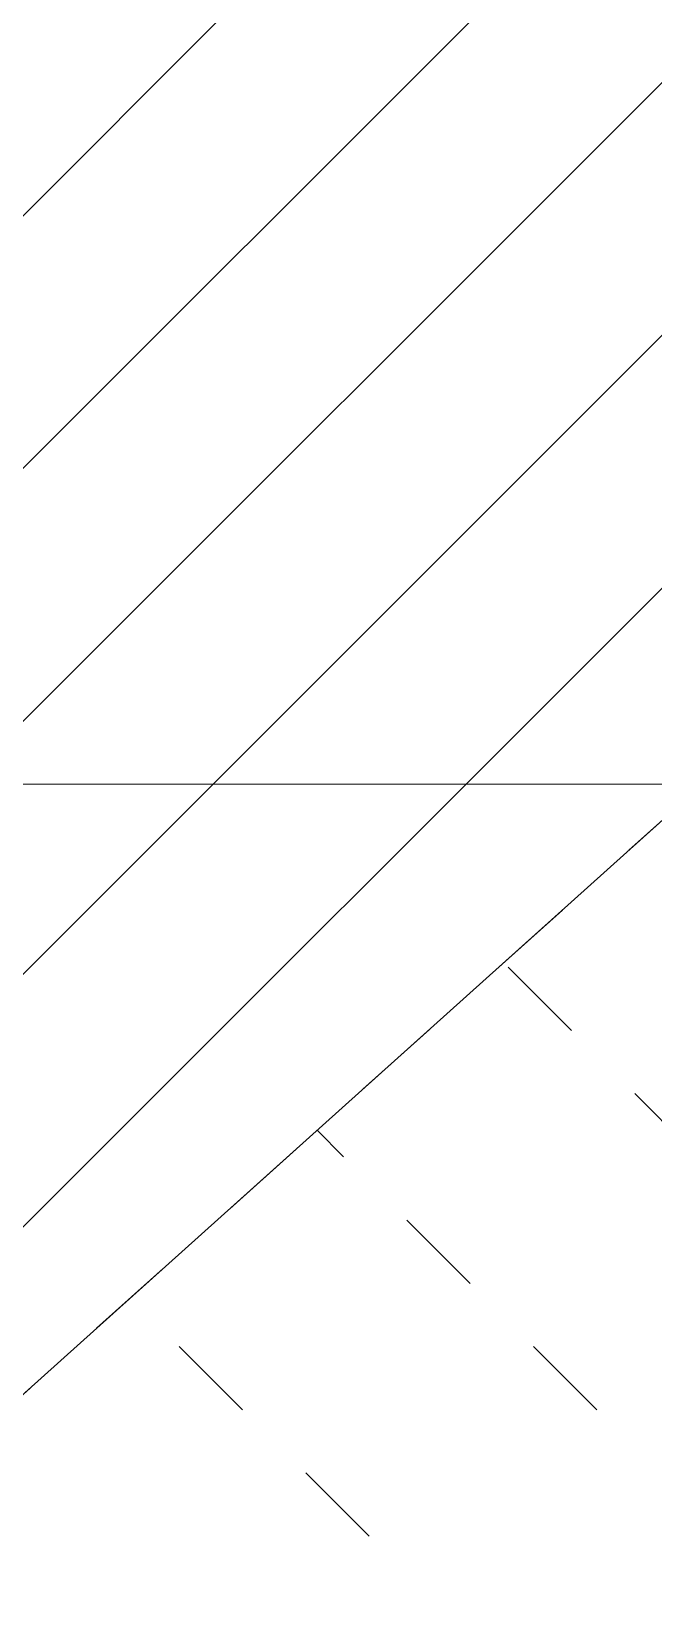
# Model space of a CAD drawing. Extents: x 1518652 to 1519378, y 5069750 to 5070202.
# Drawn here: x 1519040.97 to 1519044.45, y 5069851.7 to 5069860.46 of the extents above; entities that cross this region are included whole.
import ezdxf

# ---------------------------------------------------------------- set-up
doc = ezdxf.new("R2010")
doc.units = 0
doc.header["$MEASUREMENT"] = 0
doc.linetypes.add('L26', pattern=[1, 0.5, -0.5])
for name, color, linetype in [('3017_BOXsotterr', 2, 'L26'), ('3110_EDresiden', 3, 'Continuous'), ('SCM_Campiture', 1, 'Continuous')]:
    doc.layers.add(name, color=color, linetype=linetype)

# ---------------------------------------------------------------- blocks, each defined once
blk = doc.blocks.new('CAMP_7709D3A5')
at = {"layer": 'SCM_Campiture', "linetype": 'Continuous'}
for p, q in [((1519043.988, 5069854.878), (1519043.635, 5069855.231)), ((1519044.695, 5069854.17), (1519044.342, 5069854.524)), ((1519042.715, 5069854.17), (1519042.567, 5069854.319)), ((1519043.423, 5069853.463), (1519043.069, 5069853.817)), ((1519042.15, 5069852.756), (1519041.796, 5069853.11)), ((1519044.13, 5069852.756), (1519043.776, 5069853.11)), ((1519042.857, 5069852.049), (1519042.503, 5069852.403))]:
    blk.add_line(p, q, dxfattribs=at)
blk = doc.blocks.new('CAMP_FED9B06F')
at = {"layer": 'SCM_Campiture', "linetype": 'Continuous'}
for p, q in [((1519036.092, 5069854.605), (1519044.643, 5069863.155)), ((1519037.272, 5069854.371), (1519045.353, 5069862.452)), ((1519037.938, 5069853.623), (1519046.064, 5069861.748)), ((1519038.605, 5069852.875), (1519046.774, 5069861.044)), ((1519039.271, 5069852.127), (1519047.485, 5069860.341))]:
    blk.add_line(p, q, dxfattribs=at)

msp = doc.modelspace()

# ---------------------------------------------------------------- linework, layer by layer
at = {"linetype": 'Continuous', "lineweight": 0, "elevation": 278.5111}
msp.add_lwpolyline([(1518671.7516, 5070152.927), (1519087.0714, 5070152.927), (1519087.0714, 5069856.2554), (1518671.7516, 5069856.2554)], close=True, dxfattribs=at)
at = {"layer": '3017_BOXsotterr', "color": 18, "linetype": 'L26', "true_color": 0x000000}
msp.add_polyline3d([(1519046.869, 5069877.561, 273.264), (1519042.97, 5069873.838, 273.264), (1519045.091, 5069871.738, 273.264), (1519039.534, 5069866.127, 273.264), (1519043.507, 5069862.192, 273.264), (1519044.551, 5069863.246, 273.264), (1519048.744, 5069859.094, 273.264), (1519045.295, 5069855.611, 273.264), (1519044.682, 5069856.219, 273.264), (1519039.651, 5069851.7, 273.264), (1519037.9381, 5069853.6231, 273.264)], dxfattribs=at)
at = {"layer": '3110_EDresiden', "color": 18, "linetype": 'Continuous', "true_color": 0x000000}
msp.add_polyline3d([(1519036.212, 5069854.486, 276.585), (1519030.691, 5069859.963, 276.585), (1519037.615, 5069866.943, 276.585), (1519030.815, 5069873.689, 276.585), (1519035.688, 5069878.602, 276.585), (1519041.741, 5069872.598, 276.585), (1519042.97, 5069873.838, 276.585), (1519045.091, 5069871.738, 276.585), (1519039.534, 5069866.127, 276.585), (1519043.507, 5069862.192, 276.585), (1519044.551, 5069863.246, 276.585), (1519048.744, 5069859.094, 276.585), (1519045.295, 5069855.611, 276.585), (1519044.682, 5069856.219, 276.585), (1519039.651, 5069851.7, 276.585), (1519037.9381, 5069853.6231, 276.585)], dxfattribs=at)

# ---------------------------------------------------------------- block references
at = {"layer": 'SCM_Campiture', "linetype": 'Continuous'}
for name in ['CAMP_FED9B06F', 'CAMP_7709D3A5']:
    msp.add_blockref(name, (0, 0), dxfattribs=at)

doc.saveas('drawing.dxf')
